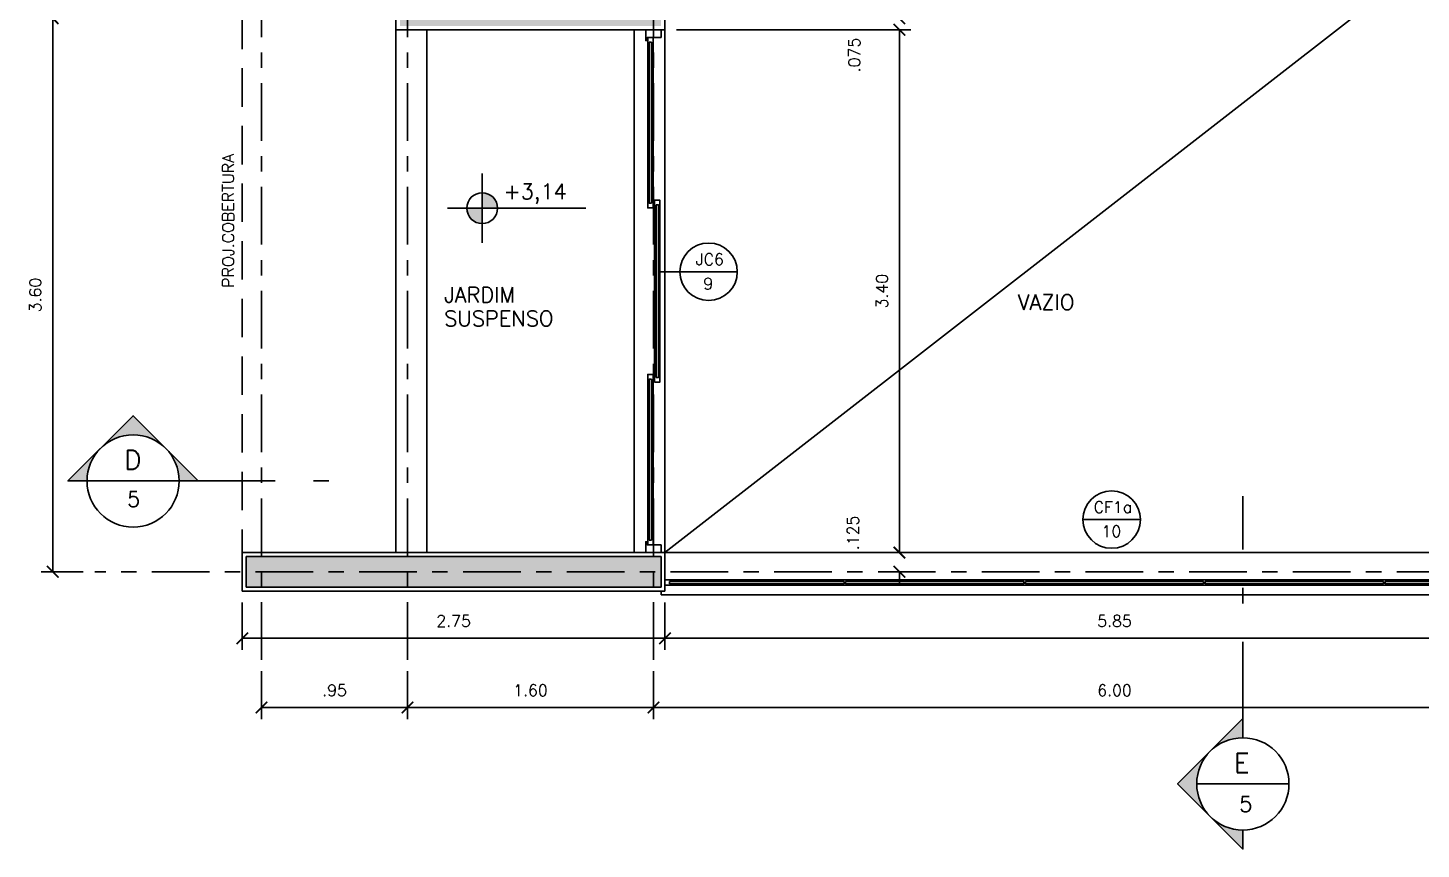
# Model space of a CAD drawing. Header units: millimetres. Extents: x 128 to 761, y 122 to 191.
# Drawn here: x 199.04 to 208.11, y 123.23 to 128.57 of the extents above; entities that cross this region are included whole.
import ezdxf
from ezdxf.enums import TextEntityAlignment as Align

# ---------------------------------------------------------------- set-up
doc = ezdxf.new("R2010")
doc.units = ezdxf.units.MM
for name, pattern in [('CENTER', [0.6, 0.375, -0.075, 0.075, -0.075]), ('DASHDOT', [1, 0.5, -0.25, 0, -0.25]), ('HIDDEN', [0.375, 0.25, -0.125])]:
    doc.linetypes.add(name, pattern=pattern)
for name, color, linetype in [('ALV', 5, 'Continuous'), ('CAIX', 2, 'Continuous'), ('CAIXN', 7, 'Continuous'), ('COTAS', 1, 'Continuous'), ('EIXOS', 141, 'CENTER'), ('LPROJ', 7, 'HIDDEN'), ('LVISTA02', 1, 'Continuous'), ('NOTAS', 2, 'Continuous'), ('REVEST', 2, 'Continuous'), ('SOLID', 8, 'Continuous'), ('TEXT', 3, 'Continuous')]:
    doc.layers.add(name, color=color, linetype=linetype)
doc.styles.add('100-50', font='romans.shx', dxfattribs={"height": 0.125})
doc.styles.add('60-50', font='romans.shx', dxfattribs={"height": 0.075})
doc.styles.add('80-50', font='romans.shx', dxfattribs={"height": 0.1})
doc.dimstyles.new('50', dxfattribs={"dimtxt": 0.1, "dimasz": 2.5, "dimexe": 1.25, "dimexo": 0.625, "dimgap": 0.075, "dimtad": 1, "dimzin": 0, "dimdsep": 46, "dimtxsty": '60-50', "dimcen": 2.5, "dimclrt": 3, "dimadec": 0, "dimazin": 0, "dimtfac": 1, "dimtmove": 0, "dimatfit": 3, "dimfxl": 1, "dimarcsym": 0})

# ---------------------------------------------------------------- blocks, each defined once
blk = doc.blocks.new('_ARCHTICK')
at = {"color": 0, "linetype": 'ByBlock', "const_width": 0.15}
blk.add_lwpolyline([(-0.5, -0.5), (0.5, 0.5)], dxfattribs=at)
blk = doc.blocks.new('*D185')
at = {"layer": 'COTAS', "color": 0, "lineweight": -2}
for p, q in [((203.114, 124.3898), (203.114, 124.0791)), ((209.114, 124.1541), (203.114, 124.1541))]:
    blk.add_line(p, q, dxfattribs=at)
at = {"layer": 'DEFPOINTS', "color": 0}
for p in [(203.114, 124.4648), (209.114, 124.4648), (203.114, 124.1541)]:
    blk.add_point(p, dxfattribs=at)
at = {"layer": 'COTAS', "color": 0, "lineweight": -2, "xscale": 0.075, "yscale": 0.075, "zscale": 0.075, "rotation": 180}
blk.add_blockref('_ARCHTICK', (203.114, 124.1541), dxfattribs=at)
at = {"layer": 'COTAS', "color": 0, "lineweight": -2, "xscale": 0.075, "yscale": 0.075, "zscale": 0.075}
blk.add_blockref('_ARCHTICK', (209.114, 124.1541), dxfattribs=at)
at = {"layer": 'COTAS', "color": 3, "insert": (206.114, 124.2666), "char_height": 0.075, "attachment_point": 5, "style": '60-50'}
blk.add_mtext('6.00', dxfattribs=at)
blk = doc.blocks.new('*D186')
at = {"layer": 'COTAS', "color": 0, "lineweight": -2}
for p, q in [((201.514, 124.3898), (201.514, 124.0791)), ((203.114, 124.1541), (201.514, 124.1541))]:
    blk.add_line(p, q, dxfattribs=at)
at = {"layer": 'DEFPOINTS', "color": 0}
for p in [(201.514, 124.4648), (203.114, 124.4648), (201.514, 124.1541)]:
    blk.add_point(p, dxfattribs=at)
at = {"layer": 'COTAS', "color": 0, "lineweight": -2, "xscale": 0.075, "yscale": 0.075, "zscale": 0.075, "rotation": 180}
blk.add_blockref('_ARCHTICK', (201.514, 124.1541), dxfattribs=at)
at = {"layer": 'COTAS', "color": 0, "lineweight": -2, "xscale": 0.075, "yscale": 0.075, "zscale": 0.075}
blk.add_blockref('_ARCHTICK', (203.114, 124.1541), dxfattribs=at)
at = {"layer": 'COTAS', "color": 3, "insert": (202.314, 124.2666), "char_height": 0.075, "attachment_point": 5, "style": '60-50'}
blk.add_mtext('1.60', dxfattribs=at)
blk = doc.blocks.new('*D187')
at = {"layer": 'COTAS', "color": 0, "lineweight": -2}
for p, q in [((200.564, 124.3898), (200.564, 124.0791)), ((201.514, 124.1541), (200.564, 124.1541))]:
    blk.add_line(p, q, dxfattribs=at)
at = {"layer": 'DEFPOINTS', "color": 0}
for p in [(200.564, 124.4648), (201.514, 124.4648), (200.564, 124.1541)]:
    blk.add_point(p, dxfattribs=at)
at = {"layer": 'COTAS', "color": 0, "lineweight": -2, "xscale": 0.075, "yscale": 0.075, "zscale": 0.075, "rotation": 180}
blk.add_blockref('_ARCHTICK', (200.564, 124.1541), dxfattribs=at)
at = {"layer": 'COTAS', "color": 0, "lineweight": -2, "xscale": 0.075, "yscale": 0.075, "zscale": 0.075}
blk.add_blockref('_ARCHTICK', (201.514, 124.1541), dxfattribs=at)
at = {"layer": 'COTAS', "color": 3, "insert": (201.039, 124.2666), "char_height": 0.075, "attachment_point": 5, "style": '60-50'}
blk.add_mtext('.95', dxfattribs=at)
blk = doc.blocks.new('*D194')
at = {"layer": 'COTAS', "color": 0, "lineweight": -2}
for p, q in [((199.4035, 128.6371), (199.1305, 128.6371)), ((199.2055, 125.0371), (199.2055, 128.6371)), ((199.4035, 125.0371), (199.1305, 125.0371))]:
    blk.add_line(p, q, dxfattribs=at)
at = {"layer": 'DEFPOINTS', "color": 0}
for p in [(199.2055, 128.6371), (199.4785, 128.6371), (199.4785, 125.0371)]:
    blk.add_point(p, dxfattribs=at)
at = {"layer": 'COTAS', "color": 0, "lineweight": -2, "xscale": 0.075, "yscale": 0.075, "zscale": 0.075}
for p, rotation in [((199.2055, 128.6371), 90), ((199.2055, 125.0371), 270)]:
    blk.add_blockref('_ARCHTICK', p, dxfattribs=dict(at, rotation=rotation))
at = {"layer": 'COTAS', "color": 3, "insert": (199.093, 126.8371), "char_height": 0.075, "attachment_point": 5, "rotation": 90, "style": '60-50'}
blk.add_mtext('3.60', dxfattribs=at)
blk = doc.blocks.new('*D256')
at = {"layer": 'COTAS', "color": 0, "lineweight": -2}
for p, q in [((209.039, 124.8371), (209.039, 124.5295)), ((203.189, 124.6045), (209.039, 124.6045))]:
    blk.add_line(p, q, dxfattribs=at)
at = {"layer": 'DEFPOINTS', "color": 0}
for p in [(203.189, 124.9121), (209.039, 124.9121), (209.039, 124.6045)]:
    blk.add_point(p, dxfattribs=at)
at = {"layer": 'COTAS', "color": 0, "lineweight": -2, "xscale": 0.075, "yscale": 0.075, "zscale": 0.075, "rotation": 180}
blk.add_blockref('_ARCHTICK', (203.189, 124.6045), dxfattribs=at)
at = {"layer": 'COTAS', "color": 0, "lineweight": -2, "xscale": 0.075, "yscale": 0.075, "zscale": 0.075}
blk.add_blockref('_ARCHTICK', (209.039, 124.6045), dxfattribs=at)
at = {"layer": 'COTAS', "color": 3, "insert": (206.114, 124.717), "char_height": 0.075, "attachment_point": 5, "style": '60-50'}
blk.add_mtext('5.85', dxfattribs=at)
blk = doc.blocks.new('*D259')
at = {"layer": 'COTAS', "color": 0, "lineweight": -2}
for p, q in [((200.439, 124.8371), (200.439, 124.5295)), ((203.189, 124.8371), (203.189, 124.5295)), ((200.439, 124.6045), (203.189, 124.6045))]:
    blk.add_line(p, q, dxfattribs=at)
at = {"layer": 'DEFPOINTS', "color": 0}
for p in [(200.439, 124.9121), (203.189, 124.9121), (203.189, 124.6045)]:
    blk.add_point(p, dxfattribs=at)
at = {"layer": 'COTAS', "color": 0, "lineweight": -2, "xscale": 0.075, "yscale": 0.075, "zscale": 0.075, "rotation": 180}
blk.add_blockref('_ARCHTICK', (200.439, 124.6045), dxfattribs=at)
at = {"layer": 'COTAS', "color": 0, "lineweight": -2, "xscale": 0.075, "yscale": 0.075, "zscale": 0.075}
blk.add_blockref('_ARCHTICK', (203.189, 124.6045), dxfattribs=at)
at = {"layer": 'COTAS', "color": 3, "insert": (201.814, 124.717), "char_height": 0.075, "attachment_point": 5, "style": '60-50'}
blk.add_mtext('2.75', dxfattribs=at)
blk = doc.blocks.new('*D261')
at = {"layer": 'COTAS', "color": 0, "lineweight": -2}
for p, q in [((204.7141, 128.6371), (204.7141, 128.7121)), ((203.264, 128.5621), (204.7891, 128.5621)), ((204.7141, 128.5621), (204.7141, 128.4871))]:
    blk.add_line(p, q, dxfattribs=at)
at = {"layer": 'DEFPOINTS', "color": 0}
for p in [(204.7141, 128.6371), (203.189, 128.5621), (204.7141, 128.5621)]:
    blk.add_point(p, dxfattribs=at)
at = {"layer": 'COTAS', "color": 0, "lineweight": -2, "xscale": 0.075, "yscale": 0.075, "zscale": 0.075}
for p, rotation in [((204.7141, 128.6371), 270), ((204.7141, 128.5621), 90)]:
    blk.add_blockref('_ARCHTICK', p, dxfattribs=dict(at, rotation=rotation))
at = {"layer": 'COTAS', "color": 3, "insert": (204.4207, 128.398), "char_height": 0.075, "attachment_point": 5, "rotation": 90, "style": '60-50'}
blk.add_mtext('.075', dxfattribs=at)
blk = doc.blocks.new('*D262')
at = {"layer": 'COTAS', "color": 0, "lineweight": -2}
for p, q in [((204.7141, 128.5621), (204.7141, 125.1621)), ((204.7081, 125.1621), (204.6391, 125.1621))]:
    blk.add_line(p, q, dxfattribs=at)
at = {"layer": 'DEFPOINTS', "color": 0}
for p in [(203.189, 128.5621), (204.7141, 125.1621), (204.7831, 125.1621)]:
    blk.add_point(p, dxfattribs=at)
at = {"layer": 'COTAS', "color": 0, "lineweight": -2, "xscale": 0.075, "yscale": 0.075, "zscale": 0.075}
for p, rotation in [((204.7141, 128.5621), 90), ((204.7141, 125.1621), 270)]:
    blk.add_blockref('_ARCHTICK', p, dxfattribs=dict(at, rotation=rotation))
at = {"layer": 'COTAS', "color": 3, "insert": (204.6016, 126.8621), "char_height": 0.075, "attachment_point": 5, "rotation": 90, "style": '60-50'}
blk.add_mtext('3.40', dxfattribs=at)
blk = doc.blocks.new('*D263')
at = {"layer": 'COTAS', "color": 0, "lineweight": -2}
for p, q in [((204.7141, 125.1621), (204.7141, 125.2371)), ((204.6431, 125.0371), (204.6391, 125.0371)), ((204.7141, 125.0371), (204.7141, 124.9621))]:
    blk.add_line(p, q, dxfattribs=at)
at = {"layer": 'DEFPOINTS', "color": 0}
for p in [(204.7831, 125.1621), (204.7141, 125.0371), (204.7181, 125.0371)]:
    blk.add_point(p, dxfattribs=at)
at = {"layer": 'COTAS', "color": 0, "lineweight": -2, "xscale": 0.075, "yscale": 0.075, "zscale": 0.075}
for p, rotation in [((204.7141, 125.1621), 270), ((204.7141, 125.0371), 90)]:
    blk.add_blockref('_ARCHTICK', p, dxfattribs=dict(at, rotation=rotation))
at = {"layer": 'COTAS', "color": 3, "insert": (204.4121, 125.2899), "char_height": 0.075, "attachment_point": 5, "rotation": 90, "style": '60-50'}
blk.add_mtext('.125', dxfattribs=at)

msp = doc.modelspace()

# ---------------------------------------------------------------- hatches: boundary and pattern name
at = {"layer": 'NOTAS'}
h = msp.add_hatch(color=1, dxfattribs=at)
h.paths.add_polyline_path([(201.9999, 127.3019), (201.9999, 127.4019), (201.8999, 127.4019, 0.414214)])
h.paths.add_polyline_path([(201.9999, 127.5019), (201.9999, 127.4019), (202.0999, 127.4019, 0.414214)])
h = msp.add_hatch(color=1, dxfattribs=at)
h.paths.add_polyline_path([(199.9408, 125.8397), (199.7286, 126.0519), (199.5165, 125.8397, -0.414214)])
h.paths.add_polyline_path([(199.5165, 125.8397), (199.3044, 125.6276), (199.4286, 125.6276, -0.198912)])
h.paths.add_polyline_path([(200.0286, 125.6276), (200.1529, 125.6276), (199.9408, 125.8397, -0.198912)])
h = msp.add_hatch(color=1, dxfattribs=at)
h.paths.add_polyline_path([(206.7369, 123.8697), (206.5248, 123.6576), (206.7369, 123.4454, -0.414214)])
h.paths.add_polyline_path([(206.7369, 123.4454), (206.9491, 123.2333), (206.9491, 123.3576, -0.198912)])
h.paths.add_polyline_path([(206.9491, 123.9576), (206.9491, 124.0818), (206.7369, 123.8697, -0.198912)])
at = {"layer": 'SOLID'}
h = msp.add_hatch(color=256, dxfattribs=at)
h.paths.add_polyline_path([(200.664, 135.5871), (200.464, 135.5871), (200.464, 131.4871), (203.064, 131.4871), (203.064, 131.4546), (203.164, 131.4546), (203.164, 131.4871), (203.214, 131.4871), (203.214, 131.5871), (200.664, 131.5871)])
h.paths.add_polyline_path([(201.564, 129.8471), (201.6755, 129.8471), (201.6755, 129.9371), (201.464, 129.9371), (201.464, 128.5871), (203.164, 128.5871), (203.164, 130.5046), (203.064, 130.5046), (203.064, 129.9371), (202.807, 129.9371), (202.807, 129.8471), (203.064, 129.8471), (203.064, 128.6871), (201.564, 128.6871)])
h.paths.add_polyline_path([(200.464, 125.1371), (200.464, 124.9371), (203.164, 124.9371), (203.164, 125.1371)])

# ---------------------------------------------------------------- linework, layer by layer
at = {"layer": 'ALV'}
for p, q in [((203.164, 125.1371), (200.464, 125.1371)), ((200.464, 125.1371), (200.464, 124.9371)), ((203.164, 125.1371), (203.164, 124.9371)), ((203.164, 124.9371), (200.464, 124.9371))]:
    msp.add_line(p, q, dxfattribs=at)
at = {"layer": 'CAIX'}
for p, q in [((203.1115, 128.5121), (203.0765, 128.5121)), ((203.0765, 128.5121), (203.0765, 128.4621)), ((203.0765, 128.4621), (203.0865, 128.4621)), ((203.0865, 128.4621), (203.0865, 128.4821)), ((203.0865, 128.4821), (203.1015, 128.4821)), ((203.0865, 128.4621), (203.0865, 127.4538)), ((203.1015, 128.4821), (203.1015, 128.4621)), ((203.1015, 128.4621), (203.1015, 127.4538)), ((203.1015, 128.4621), (203.1115, 128.4621)), ((203.1115, 128.4621), (203.1115, 128.5121)), ((203.1315, 126.3204), (203.1315, 127.4038)), ((203.1465, 126.3204), (203.1465, 127.4038)), ((203.0865, 125.2621), (203.0865, 126.2704)), ((203.1015, 125.2621), (203.1015, 126.2704)), ((203.0765, 125.2121), (203.0765, 125.2621)), ((203.0765, 125.2621), (203.0865, 125.2621)), ((203.1115, 125.2121), (203.0765, 125.2121)), ((203.0865, 125.2621), (203.0865, 125.2421)), ((203.0865, 125.2421), (203.1015, 125.2421)), ((203.1015, 125.2421), (203.1015, 125.2621)), ((203.1015, 125.2621), (203.1115, 125.2621)), ((203.1115, 125.2621), (203.1115, 125.2121)), ((203.189, 124.9846), (203.189, 124.9496)), ((203.239, 124.9846), (203.189, 124.9846)), ((203.189, 124.9496), (203.239, 124.9496)), ((203.219, 124.9596), (203.219, 124.9746)), ((203.219, 124.9746), (203.239, 124.9746)), ((203.239, 124.9596), (203.219, 124.9596)), ((203.239, 124.9746), (203.239, 124.9846)), ((203.239, 124.9746), (204.334, 124.9746)), ((203.239, 124.9596), (204.334, 124.9596)), ((203.239, 124.9496), (203.239, 124.9596)), ((204.384, 124.9846), (204.334, 124.9846)), ((204.334, 124.9746), (204.334, 124.9846)), ((204.354, 124.9746), (204.334, 124.9746)), ((204.334, 124.9496), (204.334, 124.9596)), ((204.334, 124.9596), (204.354, 124.9596)), ((204.334, 124.9496), (204.384, 124.9496)), ((204.354, 124.9596), (204.354, 124.9746)), ((204.364, 124.9746), (204.384, 124.9746)), ((204.364, 124.9596), (204.364, 124.9746)), ((204.384, 124.9596), (204.364, 124.9596)), ((204.384, 124.9746), (204.384, 124.9846)), ((204.384, 124.9746), (205.504, 124.9746)), ((204.384, 124.9596), (205.504, 124.9596)), ((204.384, 124.9496), (204.384, 124.9596)), ((205.554, 124.9846), (205.504, 124.9846)), ((205.504, 124.9746), (205.504, 124.9846)), ((205.524, 124.9746), (205.504, 124.9746)), ((205.504, 124.9496), (205.504, 124.9596)), ((205.504, 124.9596), (205.524, 124.9596)), ((205.504, 124.9496), (205.554, 124.9496)), ((205.524, 124.9596), (205.524, 124.9746)), ((205.534, 124.9746), (205.554, 124.9746)), ((205.534, 124.9596), (205.534, 124.9746)), ((205.554, 124.9596), (205.534, 124.9596)), ((205.554, 124.9746), (205.554, 124.9846)), ((206.674, 124.9746), (205.554, 124.9746)), ((206.674, 124.9596), (205.554, 124.9596)), ((205.554, 124.9496), (205.554, 124.9596)), ((206.724, 124.9846), (206.674, 124.9846)), ((206.674, 124.9746), (206.674, 124.9846)), ((206.694, 124.9746), (206.674, 124.9746)), ((206.674, 124.9496), (206.674, 124.9596)), ((206.674, 124.9596), (206.694, 124.9596)), ((206.674, 124.9496), (206.724, 124.9496)), ((206.694, 124.9596), (206.694, 124.9746)), ((206.704, 124.9746), (206.724, 124.9746)), ((206.704, 124.9596), (206.704, 124.9746)), ((206.724, 124.9596), (206.704, 124.9596)), ((206.724, 124.9746), (206.724, 124.9846)), ((207.844, 124.9746), (206.724, 124.9746)), ((207.844, 124.9596), (206.724, 124.9596)), ((206.724, 124.9496), (206.724, 124.9596)), ((207.844, 124.9846), (207.894, 124.9846)), ((207.844, 124.9746), (207.844, 124.9846)), ((207.864, 124.9746), (207.844, 124.9746)), ((207.844, 124.9496), (207.844, 124.9596)), ((207.844, 124.9596), (207.864, 124.9596)), ((207.894, 124.9496), (207.844, 124.9496)), ((207.864, 124.9596), (207.864, 124.9746)), ((207.874, 124.9596), (207.874, 124.9746)), ((207.874, 124.9746), (207.894, 124.9746)), ((207.894, 124.9596), (207.874, 124.9596)), ((207.894, 124.9746), (207.894, 124.9846)), ((208.989, 124.9746), (207.894, 124.9746)), ((208.989, 124.9596), (207.894, 124.9596)), ((207.894, 124.9496), (207.894, 124.9596))]:
    msp.add_line(p, q, dxfattribs=at)
at = {"layer": 'CAIX', "color": 1}
for p, q in [((203.239, 124.9846), (204.334, 124.9846)), ((203.239, 124.9496), (204.334, 124.9496)), ((204.384, 124.9846), (205.504, 124.9846)), ((204.384, 124.9496), (205.504, 124.9496)), ((206.674, 124.9846), (205.554, 124.9846)), ((206.674, 124.9496), (205.554, 124.9496)), ((207.844, 124.9846), (206.724, 124.9846)), ((207.844, 124.9496), (206.724, 124.9496)), ((208.989, 124.9846), (207.894, 124.9846)), ((208.989, 124.9496), (207.894, 124.9496))]:
    msp.add_line(p, q, dxfattribs=at)
at = {"layer": 'CAIX'}
for points in [[(203.064, 128.5621), (203.064, 128.4921), (203.074, 128.4921), (203.074, 128.5121), (203.164, 128.5121), (203.164, 128.5621)], [(203.064, 125.1621), (203.064, 125.2321), (203.074, 125.2321), (203.074, 125.2121), (203.164, 125.2121), (203.164, 125.1621)]]:
    msp.add_lwpolyline(points, dxfattribs=at)
for points in [[(203.1015, 127.4338), (203.1015, 127.4538), (203.1115, 127.4538), (203.1115, 127.4038), (203.0765, 127.4038), (203.0765, 127.4538), (203.0865, 127.4538), (203.0865, 127.4338)], [(203.1315, 127.4238), (203.1315, 127.4038), (203.1215, 127.4038), (203.1215, 127.4538), (203.1565, 127.4538), (203.1565, 127.4038), (203.1465, 127.4038), (203.1465, 127.4238)], [(203.1015, 126.2904), (203.1015, 126.2704), (203.1115, 126.2704), (203.1115, 126.3204), (203.0765, 126.3204), (203.0765, 126.2704), (203.0865, 126.2704), (203.0865, 126.2904)], [(203.1315, 126.3004), (203.1315, 126.3204), (203.1215, 126.3204), (203.1215, 126.2704), (203.1565, 126.2704), (203.1565, 126.3204), (203.1465, 126.3204), (203.1465, 126.3004)]]:
    msp.add_lwpolyline(points, close=True, dxfattribs=at)
at = {"layer": 'CAIXN', "color": 8, "ltscale": 0.5}
for p, q in [((203.1465, 126.988), (203.6597, 126.988)), ((205.9084, 125.3767), (206.2824, 125.3767))]:
    msp.add_line(p, q, dxfattribs=at)
for centre in [(203.4727, 126.988), (206.0954, 125.3767)]:
    msp.add_circle(centre, 0.187, dxfattribs=at)
at = {"layer": 'EIXOS'}
for p, q in [((200.564, 124.4648), (200.564, 137.9504)), ((203.114, 124.4648), (203.114, 132.3725)), ((201.514, 124.4648), (201.514, 132.322)), ((220.4752, 125.0371), (199.4785, 125.0371))]:
    msp.add_line(p, q, dxfattribs=at)
at = {"layer": 'LPROJ'}
msp.add_line((200.439, 129.8121), (200.439, 125.1621), dxfattribs=at)
at = {"layer": 'LVISTA02', "color": 2}
for p, q in [((201.439, 128.5621), (201.439, 125.1621)), ((203.189, 128.5621), (203.189, 125.1621))]:
    msp.add_line(p, q, dxfattribs=at)
at = {"layer": 'LVISTA02'}
for p, q in [((201.639, 128.5621), (201.639, 125.1621)), ((202.989, 128.5621), (202.989, 125.1621)), ((203.0765, 128.4621), (203.0765, 127.4538)), ((203.1115, 127.4538), (203.1115, 128.4621)), ((203.1215, 127.4038), (203.1215, 126.3204)), ((203.1565, 126.3204), (203.1565, 127.4038)), ((203.0765, 126.2704), (203.0765, 125.2621)), ((203.1115, 125.2621), (203.1115, 126.2704)), ((203.189, 125.1621), (209.014, 125.1621)), ((203.164, 124.9121), (203.164, 124.8871)), ((209.064, 124.8871), (203.164, 124.8871))]:
    msp.add_line(p, q, dxfattribs=at)
at = {"layer": 'NOTAS', "color": 8}
msp.add_line((203.189, 125.1621), (209.039, 129.7121), dxfattribs=at)
at = {"layer": 'NOTAS', "color": 1}
for p, q in [((201.9999, 127.1769), (201.9999, 127.6269)), ((201.7749, 127.4019), (202.6745, 127.4019))]:
    msp.add_line(p, q, dxfattribs=at)
at = {"layer": 'NOTAS', "color": 5, "linetype": 'DASHDOT'}
for p, q in [((200.1529, 125.6276), (201.0686, 125.6276)), ((206.9491, 124.0818), (206.9491, 125.5287))]:
    msp.add_line(p, q, dxfattribs=at)
at = {"layer": 'NOTAS', "color": 1, "ltscale": 0.5}
msp.add_line((206.6491, 123.6576), (207.2491, 123.6576), dxfattribs=at)
msp.add_lwpolyline([(200.1529, 125.6276), (199.3044, 125.6276), (199.7286, 126.0519)], close=True, dxfattribs=at)
msp.add_lwpolyline([(206.9491, 123.3576), (206.9491, 123.2333), (206.5248, 123.6576), (206.9491, 124.0818), (206.9491, 123.9576)], dxfattribs=at)
at = {"layer": 'NOTAS', "color": 2}
msp.add_circle((201.9999, 127.4019), 0.1, dxfattribs=at)
at = {"layer": 'NOTAS', "color": 2, "ltscale": 0.5}
for centre in [(199.7286, 125.6276), (206.9491, 123.6576)]:
    msp.add_circle(centre, 0.3, dxfattribs=at)
at = {"layer": 'REVEST'}
for p, q in [((203.189, 128.5621), (203.189, 130.5296)), ((201.439, 128.5621), (201.439, 129.9621)), ((203.189, 128.5621), (201.439, 128.5621)), ((203.189, 125.1621), (200.439, 125.1621)), ((200.439, 125.1621), (200.439, 124.9121)), ((203.189, 125.1621), (203.189, 124.9121)), ((203.189, 124.9121), (200.439, 124.9121))]:
    msp.add_line(p, q, dxfattribs=at)

# ---------------------------------------------------------------- texts
at = {"layer": 'CAIXN', "color": 2, "ltscale": 0.5, "char_height": 0.075, "attachment_point": 5, "style": '60-50'}
for s, insert in [('JC6', (203.4807, 127.0689)), ('9', (203.4709, 126.9112)), ('CF1a', (206.1033, 125.4576)), ('10', (206.0936, 125.2999))]:
    msp.add_mtext(s, dxfattribs=dict(at, insert=insert))
at = {"layer": 'NOTAS', "color": 1, "style": '60-50'}
msp.add_text('PROJ.COBERTURA', height=0.075, rotation=90, dxfattribs=at).set_placement((200.3847, 126.8843))
at = {"layer": 'NOTAS', "color": 3, "style": '80-50'}
msp.add_text('+3,14', height=0.1, dxfattribs=at).set_placement((202.139, 127.461))
at = {"layer": 'NOTAS', "color": 5, "ltscale": 0.5, "style": '100-50'}
for s, p in [('D', (199.6699, 125.7022)), ('E', (206.8903, 123.7322))]:
    msp.add_text(s, height=0.125, dxfattribs=at).set_placement(p)
at = {"layer": 'NOTAS', "color": 2, "ltscale": 0.5, "style": '100-50'}
for p in [(199.732, 125.4597), (206.9679, 123.4765)]:
    msp.add_text('5', height=0.1, dxfattribs=at).set_placement(p, align=Align.CENTER)
at = {"layer": 'TEXT', "style": '80-50'}
for s, p in [('JARDIM', (201.7523, 126.7891)), ('VAZIO', (205.4844, 126.7401)), ('SUSPENSO', (201.7523, 126.6346))]:
    msp.add_text(s, height=0.1, dxfattribs=at).set_placement(p)

# ---------------------------------------------------------------- dimensions: what is measured, and where the dimension line sits
at = {"layer": 'COTAS'}
for base, p1, p2, override, picture, middle in [((199.2055, 128.6371), (199.4785, 125.0371), (199.4785, 128.6371), {"dimasz": 0.075, "dimexe": 0.075, "dimexo": 0.075, "dimzin": 4, "dimblk1": 'ARCHTICK', "dimblk2": 'ARCHTICK', "dimsah": 1, "dimtmove": 2}, '*D194', (199.093, 126.8371)), ((204.7141, 125.1621), (203.189, 128.5621), (204.7831, 125.1621), {"dimasz": 0.075, "dimexe": 0.075, "dimexo": 0.075, "dimzin": 4, "dimblk1": 'ARCHTICK', "dimblk2": 'ARCHTICK', "dimsah": 1, "dimse1": 1, "dimtofl": 0, "dimtmove": 2}, '*D262', (204.6016, 126.8621))]:
    dim = msp.add_linear_dim(base=base, p1=p1, p2=p2, angle=90, dimstyle='50', override=override, dxfattribs=at)
    dim.commit()
    dim.dimension.update_dxf_attribs({"geometry": picture, "text_midpoint": middle})
for base, p1, p2, override, picture, middle in [((204.7141, 128.5621), (204.7141, 128.6371), (203.189, 128.5621), {"dimasz": 0.075, "dimexe": 0.075, "dimexo": 0.075, "dimdec": 3, "dimzin": 4, "dimblk1": 'ARCHTICK', "dimblk2": 'ARCHTICK', "dimsah": 1, "dimtofl": 0, "dimtmove": 2}, '*D261', (204.4207, 128.398)), ((204.7141, 125.0371), (204.7831, 125.1621), (204.7181, 125.0371), {"dimasz": 0.075, "dimexe": 0.075, "dimexo": 0.075, "dimdec": 3, "dimzin": 4, "dimblk1": 'ARCHTICK', "dimblk2": 'ARCHTICK', "dimsah": 1, "dimse1": 1, "dimtofl": 0, "dimtmove": 2}, '*D263', (204.4121, 125.2899))]:
    dim = msp.add_linear_dim(base=base, p1=p1, p2=p2, angle=90, dimstyle='50', override=override, dxfattribs=at)
    dim.commit()
    dim.dimension.update_dxf_attribs({"geometry": picture, "text_midpoint": middle, "dimtype": 160})
for base, p1, p2, override, picture, middle in [((203.189, 124.6045), (200.439, 124.9121), (203.189, 124.9121), {"dimasz": 0.075, "dimexe": 0.075, "dimexo": 0.075, "dimzin": 4, "dimblk1": 'ARCHTICK', "dimblk2": 'ARCHTICK', "dimsah": 1, "dimtofl": 0, "dimtmove": 2}, '*D259', (201.814, 124.717)), ((209.039, 124.6045), (203.189, 124.9121), (209.039, 124.9121), {"dimasz": 0.075, "dimexe": 0.075, "dimexo": 0.075, "dimzin": 4, "dimblk1": 'ARCHTICK', "dimblk2": 'ARCHTICK', "dimsah": 1, "dimse1": 1, "dimtofl": 0, "dimtmove": 2}, '*D256', (206.114, 124.717)), ((200.564, 124.1541), (201.514, 124.4648), (200.564, 124.4648), {"dimasz": 0.075, "dimexe": 0.075, "dimexo": 0.075, "dimzin": 4, "dimblk1": 'ARCHTICK', "dimblk2": 'ARCHTICK', "dimsah": 1, "dimse1": 1, "dimtmove": 2}, '*D187', (201.039, 124.2666)), ((201.514, 124.1541), (203.114, 124.4648), (201.514, 124.4648), {"dimasz": 0.075, "dimexe": 0.075, "dimexo": 0.075, "dimzin": 4, "dimblk1": 'ARCHTICK', "dimblk2": 'ARCHTICK', "dimsah": 1, "dimse1": 1, "dimtmove": 2}, '*D186', (202.314, 124.2666)), ((203.114, 124.1541), (209.114, 124.4648), (203.114, 124.4648), {"dimasz": 0.075, "dimexe": 0.075, "dimexo": 0.075, "dimzin": 4, "dimblk1": 'ARCHTICK', "dimblk2": 'ARCHTICK', "dimsah": 1, "dimse1": 1, "dimtmove": 2}, '*D185', (206.114, 124.2666))]:
    dim = msp.add_linear_dim(base=base, p1=p1, p2=p2, dimstyle='50', override=override, dxfattribs=at)
    dim.commit()
    dim.dimension.update_dxf_attribs({"geometry": picture, "text_midpoint": middle})

doc.saveas('drawing.dxf')
